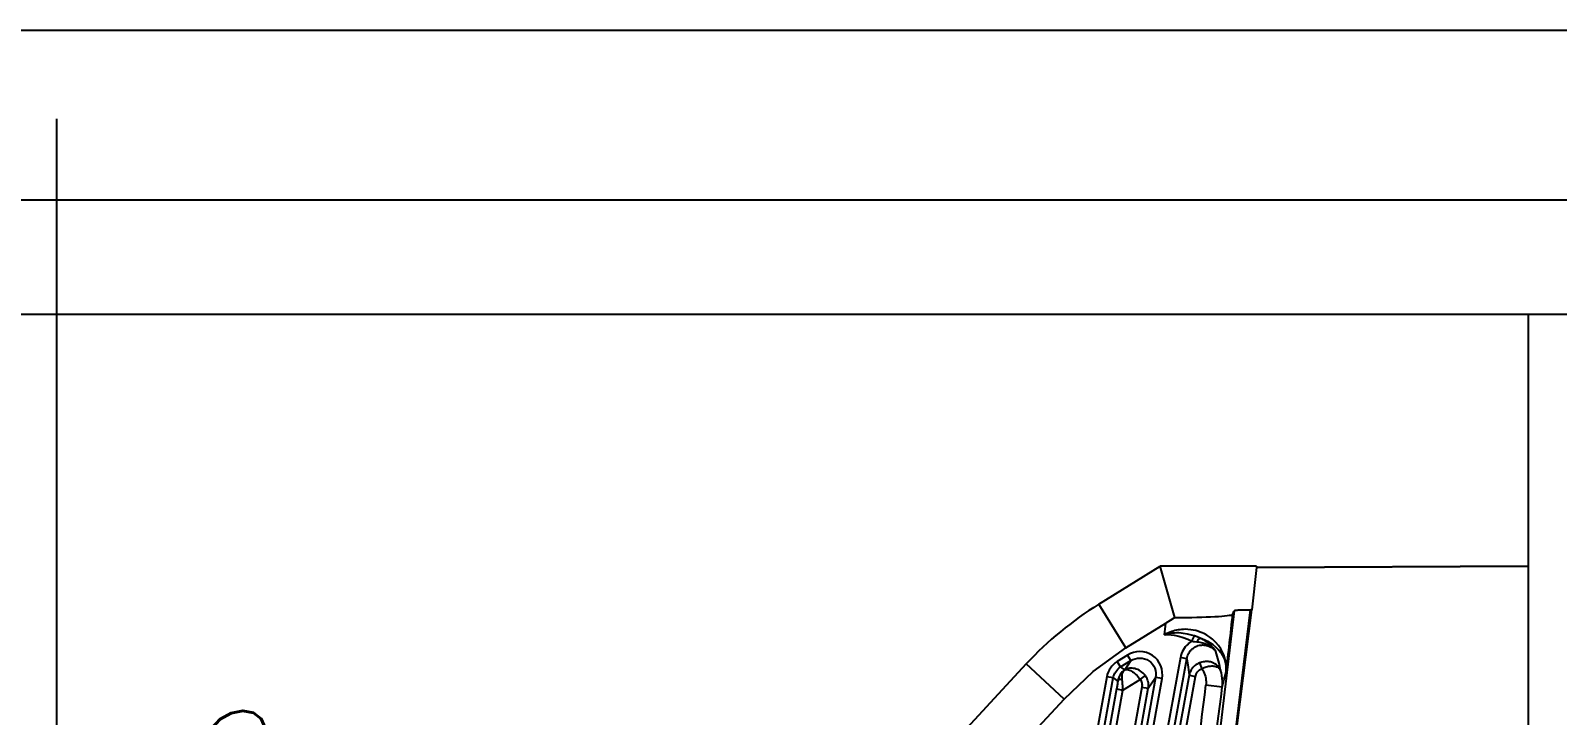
# Model space of a CAD drawing. Header units: millimetres. Extents: x 632 to 3922, y 1402 to 2001.
# Drawn here: x 3567.92 to 3614.6, y 1980.45 to 2001.4 of the extents above; entities that cross this region are included whole.
import ezdxf

# ---------------------------------------------------------------- set-up
doc = ezdxf.new("R2010")
doc.units = ezdxf.units.MM
for name, color, linetype in [('1', 1, 'Continuous'), ('6', 6, 'Continuous'), ('7', 7, 'Continuous'), ('8', 8, 'Continuous'), ('DIM', 7, 'Continuous')]:
    doc.layers.add(name, color=color, linetype=linetype)
doc.styles.add('SY', font='romans.shx', dxfattribs={"width": 0.85, "height": 3, "bigfont": 'ghs.shx'})
doc.dimstyles.new('BaseStyle', dxfattribs={"dimtxt": 3, "dimasz": 2, "dimexe": 0.6, "dimexo": 0, "dimgap": 1, "dimtad": 1, "dimdsep": 46, "dimtxsty": 'SY', "dimcen": 0, "dimclrd": 3, "dimclre": 3, "dimclrt": 7, "dimaunit": 1, "dimazin": 0, "dimtfac": 1, "dimtmove": 0, "dimatfit": 3, "dimfxl": 1, "dimtolj": 1, "dimtzin": 0, "dimarcsym": 0})

# ---------------------------------------------------------------- blocks, each defined once
blk = doc.blocks.new('*D812')
at = {"layer": 'Defpoints', "color": 0}
for p in [(3546.708, 1996.228), (3634.708, 1996.228), (3613.708, 1963.728)]:
    blk.add_point(p, dxfattribs=at)
at = {"layer": 'DIM', "color": 3, "lineweight": -2}
blk.add_line((3546.708, 1996.228), (3643.479, 1996.228), dxfattribs=at)
at = {"layer": 'DIM', "color": 7, "insert": (3639.594, 1998.728), "char_height": 3, "attachment_point": 5, "style": 'SY', "bg_fill": 3, "box_fill_scale": 1.1, "bg_fill_color": 256, "bg_fill_true_color": 13158600, "bg_fill_transparency": 0}
blk.add_mtext('\\A1;32.5', dxfattribs=at)
blk = doc.blocks.new('*D813')
at = {"layer": 'Defpoints', "color": 0}
for p in [(3613.708, 1992.728), (3634.708, 1989.228), (3613.708, 1963.728)]:
    blk.add_point(p, dxfattribs=at)
at = {"layer": 'DIM', "color": 3, "lineweight": -2}
for p, q in [((3613.708, 1992.728), (3626.708, 1992.728)), ((3626.708, 1992.728), (3630.708, 1989.228)), ((3630.708, 1989.228), (3639.715, 1989.228))]:
    blk.add_line(p, q, dxfattribs=at)
at = {"layer": 'DIM', "color": 7, "insert": (3637.711, 1991.728), "char_height": 3, "attachment_point": 5, "style": 'SY', "bg_fill": 3, "box_fill_scale": 1.1, "bg_fill_color": 256, "bg_fill_true_color": 13158600, "bg_fill_transparency": 0}
blk.add_mtext('\\A1;29', dxfattribs=at)
blk = doc.blocks.new('*D822')
at = {"layer": 'Defpoints', "color": 0}
for p in [(3583.597, 1963.688), (3585.819, 1960.856)]:
    blk.add_point(p, dxfattribs=at)
at = {"layer": 'DIM', "color": 3, "lineweight": -2}
for p, q in [((3585.819, 1960.856), (3583.597, 1963.688)), ((3587.054, 1959.282), (3588.288, 1957.709))]:
    blk.add_line(p, q, dxfattribs=at)
at = {"layer": 'DIM', "color": 3}
for points in [[(3582.1, 1965.055), (3582.624, 1965.467), (3583.597, 1963.688)], [(3587.316, 1959.488), (3586.792, 1959.077), (3585.819, 1960.856)]]:
    blk.add_solid(points, dxfattribs=at)
at = {"layer": 'DIM', "color": 7, "insert": (3575.874, 1977.579), "char_height": 3, "attachment_point": 5, "rotation": 308.1224, "style": 'SY', "bg_fill": 3, "box_fill_scale": 1.1, "bg_fill_color": 256, "bg_fill_true_color": 13158600, "bg_fill_transparency": 0}
blk.add_mtext('\\A1;∅3.6', dxfattribs=at)
at = {"layer": 'DIM', "color": 3, "lineweight": -2}
blk.add_line((3582.362, 1965.261), (3570.928, 1979.831), dxfattribs=at)
blk = doc.blocks.new('A$C425363C5')
blk.add_line((411, 288), (9, 288))

msp = doc.modelspace()

# ---------------------------------------------------------------- linework, layer by layer
at = {"layer": '1'}
msp.add_line((3568.708, 1998.703), (3568.708, 1815.969), dxfattribs=at)
at = {"layer": '7'}
for p, q in [((3546.708, 1992.728), (3613.708, 1992.728)), ((3613.708, 1992.728), (3613.708, 1985.016)), ((3600.577, 1983.851), (3602.452, 1985.016)), ((3602.902, 1983.44), (3602.452, 1985.016)), ((3605.401, 1985.016), (3602.452, 1985.016)), ((3613.708, 1985.016), (3605.397, 1984.978)), ((3605.397, 1984.978), (3613.708, 1985.016)), ((3613.708, 1985.016), (3613.708, 1943.576)), ((3601.409, 1982.512), (3602.625, 1983.267)), ((3598.359, 1982.022), (3590.768, 1973.838)), ((3591.456, 1972.262), (3599.515, 1980.95))]:
    msp.add_line(p, q, dxfattribs=at)
for points in [[(3605.397, 1984.978, 0), (3605.259, 1983.674, 0)], [(3605.401, 1985.016, 0), (3605.397, 1984.978, 0)], [(3602.215, 1964.713, 0), (3603.441, 1970.998, 0), (3604.456, 1977.321, 0), (3605.259, 1983.674, 0)], [(3602.902, 1983.44, 0), (3602.999, 1983.441, 0), (3603.096, 1983.442, 0), (3603.259, 1983.445, 0), (3603.418, 1983.448, 0), (3603.575, 1983.451, 0), (3603.727, 1983.456, 0), (3603.866, 1983.461, 0), (3603.998, 1983.467, 0), (3604.122, 1983.473, 0), (3604.237, 1983.48, 0), (3604.336, 1983.487, 0), (3604.425, 1983.494, 0), (3604.502, 1983.503, 0), (3604.566, 1983.511, 0), (3604.611, 1983.519, 0), (3604.644, 1983.527, 0), (3604.666, 1983.535, 0), (3604.676, 1983.543, 0)], [(3604.676, 1983.543, 0), (3604.722, 1983.648, 0)], [(3605.212, 1983.674, 0), (3605.17, 1983.673, 0), (3605.129, 1983.673, 0), (3605.086, 1983.673, 0), (3605.045, 1983.672, 0), (3605.007, 1983.671, 0), (3604.969, 1983.67, 0), (3604.933, 1983.669, 0), (3604.899, 1983.667, 0), (3604.868, 1983.666, 0), (3604.839, 1983.664, 0), (3604.813, 1983.662, 0), (3604.79, 1983.66, 0), (3604.77, 1983.658, 0), (3604.754, 1983.656, 0), (3604.74, 1983.654, 0), (3604.731, 1983.652, 0), (3604.725, 1983.65, 0), (3604.722, 1983.648, 0)], [(3605.212, 1983.674, 0), (3605.259, 1983.674, 0)], [(3605.259, 1983.674, 0), (3605.259, 1983.674, 0)], [(3602.902, 1983.44, 0), (3602.764, 1983.354, 0), (3602.625, 1983.267, 0)], [(3599.515, 1980.95, 0), (3600.41, 1981.794, 0), (3601.409, 1982.512, 0)]]:
    msp.add_polyline3d(points, dxfattribs=at)
msp.add_arc((3606.278, 1974.677), 10.801, 121.8539, 137.1529, dxfattribs=at)
at = {"layer": '8'}
for p, q in [((3603.428, 1982.717), (3603.505, 1982.88)), ((3603.072, 1982.219), (3600.984, 1970.774)), ((3601.454, 1982.294), (3601.141, 1982.1)), ((3601.181, 1970.738), (3603.269, 1982.183)), ((3601.247, 1981.93), (3601.56, 1982.124)), ((3601.56, 1982.124), (3601.37, 1981.846)), ((3601.56, 1982.124), (3601.454, 1982.294)), ((3603.269, 1982.183), (3603.072, 1982.219)), ((3601.247, 1981.93), (3601.141, 1982.1)), ((3601.37, 1981.846), (3601.247, 1981.93)), ((3603.341, 1981.677), (3601.403, 1971.06)), ((3601.843, 1981.55), (3602.002, 1981.665)), ((3603.341, 1981.677), (3603.537, 1981.642)), ((3603.657, 1982.056), (3603.727, 1981.878)), ((3600.822, 1981.631), (3598.66, 1969.781)), ((3598.856, 1969.745), (3601.019, 1981.595)), ((3601.121, 1981.26), (3599.069, 1970.01)), ((3599.265, 1969.974), (3601.318, 1981.224)), ((3601.895, 1981.317), (3599.801, 1969.843)), ((3599.998, 1969.807), (3602.092, 1981.281)), ((3602.315, 1981.61), (3600.141, 1969.693)), ((3600.338, 1969.657), (3602.512, 1981.574)), ((3601.019, 1981.595), (3600.822, 1981.631)), ((3601.019, 1981.595), (3601.159, 1981.499)), ((3601.121, 1981.26), (3601.318, 1981.224)), ((3601.318, 1981.224), (3601.843, 1981.55)), ((3601.6, 1971.024), (3603.537, 1981.642)), ((3601.895, 1981.317), (3602.092, 1981.281)), ((3602.092, 1981.281), (3602.315, 1981.61)), ((3602.512, 1981.574), (3602.315, 1981.61)), ((3604.352, 1981.318), (3603.854, 1981.379))]:
    msp.add_line(p, q, dxfattribs=at)
for points in [[(3601.409, 1982.512, 0), (3600.577, 1983.851, 0)], [(3604.722, 1983.648, 0), (3604.224, 1979.528, 0), (3603.637, 1975.418, 0), (3602.741, 1970.109, 0), (3601.696, 1964.823, 0)], [(3602.169, 1964.723, 0), (3603.217, 1970.018, 0), (3604.115, 1975.344, 0), (3604.709, 1979.502, 0), (3605.212, 1983.674, 0)], [(3604.472, 1981.775, 0), (3604.473, 1981.781, 0), (3604.476, 1981.927, 0), (3604.461, 1982.076, 0), (3604.424, 1982.227, 0), (3604.397, 1982.302, 0), (3604.365, 1982.377, 0), (3604.308, 1982.482, 0), (3604.239, 1982.584, 0), (3604.155, 1982.683, 0), (3604.107, 1982.731, 0), (3604.056, 1982.777, 0), (3603.975, 1982.841, 0), (3603.886, 1982.9, 0), (3603.787, 1982.954, 0), (3603.734, 1982.978, 0), (3603.678, 1983, 0), (3603.611, 1983.023, 0), (3603.541, 1983.043, 0), (3603.468, 1983.059, 0), (3603.392, 1983.072, 0), (3603.299, 1983.08, 0), (3603.235, 1983.083, 0), (3603.17, 1983.082, 0), (3603.105, 1983.077, 0), (3603.054, 1983.072, 0), (3603.004, 1983.064, 0), (3602.955, 1983.055, 0), (3602.906, 1983.044, 0), (3602.857, 1983.03, 0), (3602.808, 1983.015, 0), (3602.759, 1982.998, 0), (3602.71, 1982.978, 0), (3602.662, 1982.957, 0), (3602.615, 1982.933, 0), (3602.585, 1982.917, 0)], [(3603.505, 1982.88, 0), (3603.412, 1982.909, 0), (3603.287, 1982.939, 0), (3603.159, 1982.96, 0), (3603.092, 1982.967, 0), (3603.026, 1982.971, 0), (3602.958, 1982.972, 0), (3602.89, 1982.969, 0), (3602.8, 1982.961, 0), (3602.71, 1982.947, 0), (3602.625, 1982.928, 0), (3602.619, 1982.926, 0), (3602.595, 1982.92, 0), (3602.585, 1982.917, 0)], [(3602.585, 1982.917, 0), (3602.595, 1982.918, 0), (3602.62, 1982.92, 0), (3602.71, 1982.922, 0), (3602.795, 1982.917, 0), (3602.88, 1982.907, 0), (3603.021, 1982.876, 0), (3603.16, 1982.831, 0), (3603.296, 1982.777, 0), (3603.428, 1982.717, 0)], [(3603.428, 1982.717, 0), (3603.397, 1982.698, 0), (3603.366, 1982.678, 0), (3603.336, 1982.657, 0), (3603.308, 1982.633, 0), (3603.264, 1982.592, 0), (3603.224, 1982.548, 0), (3603.187, 1982.499, 0), (3603.155, 1982.446, 0), (3603.127, 1982.393, 0), (3603.105, 1982.338, 0), (3603.086, 1982.28, 0), (3603.072, 1982.219, 0)], [(3603.269, 1982.183, 0), (3603.278, 1982.226, 0), (3603.291, 1982.267, 0), (3603.307, 1982.309, 0), (3603.327, 1982.349, 0), (3603.35, 1982.385, 0), (3603.375, 1982.42, 0), (3603.389, 1982.437, 0), (3603.404, 1982.453, 0), (3603.42, 1982.469, 0), (3603.436, 1982.484, 0), (3603.469, 1982.51, 0), (3603.504, 1982.534, 0), (3603.522, 1982.545, 0), (3603.542, 1982.554, 0), (3603.561, 1982.564, 0), (3603.581, 1982.572, 0), (3603.62, 1982.585, 0), (3603.66, 1982.595, 0), (3603.681, 1982.599, 0), (3603.702, 1982.601, 0), (3603.723, 1982.603, 0), (3603.744, 1982.604, 0), (3603.785, 1982.603, 0), (3603.825, 1982.599, 0), (3603.866, 1982.591, 0), (3603.907, 1982.58, 0), (3603.946, 1982.565, 0), (3603.983, 1982.548, 0), (3604.02, 1982.527, 0), (3604.055, 1982.502, 0), (3604.082, 1982.48, 0), (3604.108, 1982.457, 0), (3604.132, 1982.431, 0), (3604.154, 1982.403, 0)], [(3603.428, 1982.717, 0), (3603.466, 1982.712, 0), (3603.504, 1982.708, 0), (3603.58, 1982.701, 0)], [(3603.677, 1982.815, 0), (3603.591, 1982.849, 0), (3603.505, 1982.88, 0)], [(3603.58, 1982.701, 0), (3603.596, 1982.729, 0), (3603.612, 1982.755, 0), (3603.628, 1982.777, 0), (3603.644, 1982.794, 0), (3603.658, 1982.806, 0), (3603.67, 1982.813, 0), (3603.677, 1982.815, 0)], [(3603.58, 1982.701, 0), (3603.624, 1982.696, 0), (3603.669, 1982.69, 0), (3603.712, 1982.681, 0), (3603.756, 1982.67, 0), (3603.792, 1982.659, 0), (3603.828, 1982.647, 0), (3603.863, 1982.633, 0), (3603.897, 1982.617, 0), (3603.931, 1982.599, 0), (3603.965, 1982.579, 0), (3603.997, 1982.557, 0), (3604.028, 1982.534, 0), (3604.062, 1982.506, 0), (3604.094, 1982.475, 0), (3604.123, 1982.442, 0), (3604.151, 1982.407, 0), (3604.154, 1982.403, 0)], [(3604.154, 1982.403, 0), (3604.152, 1982.407, 0), (3604.114, 1982.461, 0), (3604.071, 1982.515, 0), (3604.027, 1982.565, 0), (3603.978, 1982.614, 0), (3603.923, 1982.662, 0), (3603.894, 1982.686, 0), (3603.863, 1982.708, 0), (3603.82, 1982.737, 0), (3603.775, 1982.765, 0), (3603.727, 1982.791, 0), (3603.677, 1982.815, 0)], [(3603.677, 1982.815, 0), (3603.705, 1982.806, 0), (3603.805, 1982.767, 0), (3603.898, 1982.723, 0), (3603.985, 1982.672, 0), (3604.065, 1982.617, 0), (3604.156, 1982.54, 0), (3604.236, 1982.457, 0), (3604.305, 1982.37, 0), (3604.361, 1982.279, 0), (3604.418, 1982.158, 0), (3604.455, 1982.033, 0), (3604.473, 1981.907, 0), (3604.473, 1981.78, 0), (3604.472, 1981.775, 0)], [(3602.512, 1981.574, 0), (3602.523, 1981.673, 0), (3602.521, 1981.774, 0), (3602.504, 1981.873, 0), (3602.472, 1981.97, 0), (3602.428, 1982.061, 0), (3602.37, 1982.145, 0), (3602.3, 1982.219, 0), (3602.221, 1982.283, 0), (3602.132, 1982.334, 0), (3602.037, 1982.371, 0), (3601.938, 1982.394, 0), (3601.837, 1982.402, 0), (3601.736, 1982.396, 0), (3601.637, 1982.375, 0), (3601.543, 1982.341, 0), (3601.454, 1982.294, 0)], [(3601.56, 1982.124, 0), (3601.622, 1982.158, 0), (3601.69, 1982.183, 0), (3601.76, 1982.199, 0), (3601.833, 1982.205, 0), (3601.905, 1982.2, 0), (3601.977, 1982.184, 0), (3602.046, 1982.157, 0), (3602.11, 1982.121, 0), (3602.168, 1982.074, 0), (3602.218, 1982.02, 0), (3602.259, 1981.959, 0), (3602.29, 1981.893, 0), (3602.312, 1981.824, 0), (3602.323, 1981.752, 0), (3602.324, 1981.68, 0), (3602.315, 1981.61, 0)], [(3603.269, 1982.183, 0), (3603.315, 1981.923, 0), (3603.341, 1981.677, 0)], [(3604.302, 1981.834, 0), (3604.259, 1982.047, 0), (3604.154, 1982.403, 0)], [(3599.515, 1980.95, 0), (3598.359, 1982.022, 0)], [(3601.141, 1982.1, 0), (3601.081, 1982.058, 0), (3601.026, 1982.01, 0), (3600.976, 1981.957, 0), (3600.932, 1981.899, 0), (3600.894, 1981.837, 0), (3600.863, 1981.771, 0), (3600.839, 1981.702, 0), (3600.822, 1981.631, 0)], [(3601.019, 1981.595, 0), (3601.031, 1981.645, 0), (3601.048, 1981.695, 0), (3601.07, 1981.742, 0), (3601.097, 1981.786, 0), (3601.129, 1981.828, 0), (3601.164, 1981.866, 0), (3601.204, 1981.9, 0), (3601.247, 1981.93, 0)], [(3601.37, 1981.845, 0), (3601.332, 1981.815, 0), (3601.297, 1981.782, 0), (3601.264, 1981.744, 0), (3601.235, 1981.703, 0), (3601.21, 1981.658, 0), (3601.188, 1981.608, 0), (3601.171, 1981.555, 0), (3601.159, 1981.499, 0)], [(3601.292, 1981.567, 0), (3601.289, 1981.615, 0), (3601.29, 1981.66, 0), (3601.296, 1981.701, 0), (3601.305, 1981.738, 0), (3601.317, 1981.771, 0), (3601.332, 1981.799, 0), (3601.35, 1981.824, 0), (3601.37, 1981.845, 0)], [(3602.002, 1981.665, 0), (3601.969, 1981.706, 0), (3601.933, 1981.743, 0), (3601.895, 1981.777, 0), (3601.854, 1981.806, 0), (3601.812, 1981.831, 0), (3601.768, 1981.852, 0), (3601.725, 1981.868, 0), (3601.681, 1981.88, 0), (3601.638, 1981.888, 0), (3601.596, 1981.893, 0), (3601.555, 1981.893, 0), (3601.515, 1981.89, 0), (3601.476, 1981.883, 0), (3601.439, 1981.874, 0), (3601.404, 1981.861, 0), (3601.37, 1981.845, 0)], [(3601.37, 1981.845, 0), (3601.39, 1981.851, 0), (3601.413, 1981.854, 0), (3601.437, 1981.854, 0), (3601.462, 1981.851, 0), (3601.489, 1981.845, 0), (3601.518, 1981.836, 0), (3601.548, 1981.823, 0), (3601.58, 1981.806, 0), (3601.612, 1981.786, 0), (3601.645, 1981.762, 0), (3601.679, 1981.735, 0), (3601.713, 1981.704, 0), (3601.747, 1981.669, 0), (3601.78, 1981.632, 0), (3601.812, 1981.592, 0), (3601.843, 1981.55, 0)], [(3601.37, 1981.845, 0), (3601.37, 1981.846, 0)], [(3601.37, 1981.845, 0), (3601.37, 1981.845, 0)], [(3602.092, 1981.281, 0), (3602.098, 1981.331, 0), (3602.099, 1981.381, 0), (3602.095, 1981.432, 0), (3602.086, 1981.482, 0), (3602.072, 1981.531, 0), (3602.053, 1981.578, 0), (3602.03, 1981.623, 0), (3602.002, 1981.665, 0)], [(3603.657, 1982.056, 0), (3603.619, 1982.039, 0), (3603.583, 1982.02, 0), (3603.547, 1981.998, 0), (3603.514, 1981.972, 0), (3603.484, 1981.945, 0), (3603.456, 1981.915, 0), (3603.431, 1981.883, 0), (3603.407, 1981.849, 0), (3603.392, 1981.822, 0), (3603.379, 1981.795, 0), (3603.367, 1981.767, 0), (3603.356, 1981.738, 0), (3603.348, 1981.708, 0), (3603.341, 1981.677, 0)], [(3603.537, 1981.642, 0), (3603.544, 1981.669, 0), (3603.552, 1981.696, 0), (3603.56, 1981.714, 0), (3603.568, 1981.732, 0), (3603.577, 1981.749, 0), (3603.591, 1981.77, 0), (3603.606, 1981.79, 0), (3603.622, 1981.809, 0), (3603.641, 1981.826, 0), (3603.66, 1981.842, 0), (3603.681, 1981.856, 0), (3603.696, 1981.864, 0), (3603.711, 1981.872, 0), (3603.727, 1981.878, 0)], [(3604.302, 1981.834, 0), (3604.301, 1981.838, 0), (3604.301, 1981.839, 0), (3604.3, 1981.841, 0), (3604.297, 1981.847, 0), (3604.292, 1981.858, 0), (3604.283, 1981.876, 0), (3604.264, 1981.908, 0), (3604.243, 1981.936, 0), (3604.219, 1981.962, 0), (3604.192, 1981.987, 0), (3604.162, 1982.01, 0), (3604.129, 1982.03, 0), (3604.094, 1982.048, 0), (3604.061, 1982.062, 0), (3604.027, 1982.074, 0), (3603.991, 1982.083, 0), (3603.954, 1982.09, 0), (3603.918, 1982.094, 0), (3603.882, 1982.095, 0), (3603.845, 1982.095, 0), (3603.808, 1982.092, 0), (3603.77, 1982.086, 0), (3603.731, 1982.078, 0), (3603.694, 1982.068, 0), (3603.657, 1982.056, 0)], [(3603.727, 1981.878, 0), (3603.761, 1981.895, 0), (3603.796, 1981.91, 0), (3603.831, 1981.923, 0), (3603.866, 1981.935, 0), (3603.9, 1981.944, 0), (3603.933, 1981.951, 0), (3603.966, 1981.957, 0), (3603.998, 1981.96, 0), (3604.032, 1981.962, 0), (3604.064, 1981.961, 0), (3604.095, 1981.959, 0), (3604.124, 1981.954, 0), (3604.152, 1981.948, 0), (3604.178, 1981.94, 0), (3604.201, 1981.93, 0), (3604.223, 1981.918, 0), (3604.243, 1981.905, 0), (3604.261, 1981.89, 0), (3604.277, 1981.874, 0), (3604.29, 1981.856, 0), (3604.296, 1981.846, 0), (3604.301, 1981.836, 0), (3604.302, 1981.834, 0)], [(3603.727, 1981.878, 0), (3603.756, 1981.834, 0), (3603.781, 1981.788, 0), (3603.804, 1981.74, 0), (3603.823, 1981.689, 0), (3603.837, 1981.639, 0), (3603.848, 1981.588, 0), (3603.856, 1981.536, 0), (3603.859, 1981.483, 0), (3603.858, 1981.431, 0), (3603.854, 1981.379, 0)], [(3604.352, 1981.318, 0), (3604.359, 1981.406, 0), (3604.36, 1981.495, 0), (3604.355, 1981.58, 0), (3604.344, 1981.665, 0), (3604.326, 1981.75, 0), (3604.302, 1981.834, 0)], [(3604.352, 1981.318, 0), (3604.414, 1981.553, 0), (3604.472, 1981.775, 0)], [(3601.159, 1981.499, 0), (3601.155, 1981.468, 0), (3601.151, 1981.437, 0), (3601.146, 1981.407, 0), (3601.141, 1981.377, 0), (3601.136, 1981.347, 0), (3601.131, 1981.317, 0), (3601.126, 1981.288, 0), (3601.121, 1981.26, 0)], [(3601.159, 1981.499, 0), (3601.168, 1981.515, 0), (3601.183, 1981.53, 0), (3601.202, 1981.543, 0), (3601.227, 1981.554, 0), (3601.255, 1981.561, 0), (3601.287, 1981.566, 0), (3601.292, 1981.567, 0)], [(3601.318, 1981.224, 0), (3601.315, 1981.268, 0), (3601.313, 1981.312, 0), (3601.31, 1981.356, 0), (3601.306, 1981.4, 0), (3601.303, 1981.443, 0), (3601.299, 1981.485, 0), (3601.296, 1981.527, 0), (3601.292, 1981.567, 0)], [(3601.843, 1981.55, 0), (3601.859, 1981.524, 0), (3601.874, 1981.496, 0), (3601.885, 1981.468, 0), (3601.893, 1981.438, 0), (3601.898, 1981.408, 0), (3601.9, 1981.377, 0), (3601.899, 1981.347, 0), (3601.895, 1981.317, 0)]]:
    msp.add_polyline3d(points, dxfattribs=at)
for radius, start, end in [(190.646, 353.16377, 353.69859), (188.639, 353.43984, 353.54695), (190.08, 350.12528, 353.02295), (190.582, 350.12528, 353.02295)]:
    msp.add_arc((3415.181, 2004.468), radius, start, end, dxfattribs=at)

# ---------------------------------------------------------------- next in the draw order: dimensions: what is measured, and where the dimension line sits
at = {"layer": 'DIM'}
dim = msp.add_ordinate_dim(feature_location=(3546.708, 1996.228), offset=(88, 0), dtype=0, origin=(3613.708, 1963.728), dimstyle='BaseStyle', override={"dimtfill": 1}, dxfattribs=at)
dim.commit()
dim.dimension.update_dxf_attribs({"geometry": '*D812', "text_midpoint": (3639.594, 1998.728)})

# ---------------------------------------------------------------- next in the draw order: dimensions: what is measured, and where the dimension line sits
dim = msp.add_ordinate_dim(feature_location=(3613.708, 1992.728), offset=(21, -3.5), dtype=0, origin=(3613.708, 1963.728), dimstyle='BaseStyle', override={"dimtfill": 1}, dxfattribs=at)
dim.commit()
dim.dimension.update_dxf_attribs({"geometry": '*D813', "text_midpoint": (3637.711, 1991.728)})
dim = msp.add_diameter_dim_2p(p1=(3585.819, 1960.856), p2=(3583.597, 1963.688), dimstyle='BaseStyle', override={"dimtfill": 1}, dxfattribs=at)
dim.commit()
dim.dimension.update_dxf_attribs({"geometry": '*D822', "text_midpoint": (3573.907, 1976.036), "dimtype": 163})

# ---------------------------------------------------------------- next in the draw order: block references
at = {"layer": '6'}
msp.add_blockref('A$C425363C5', (3510.952, 1713.404), dxfattribs=at)

doc.saveas('drawing.dxf')
